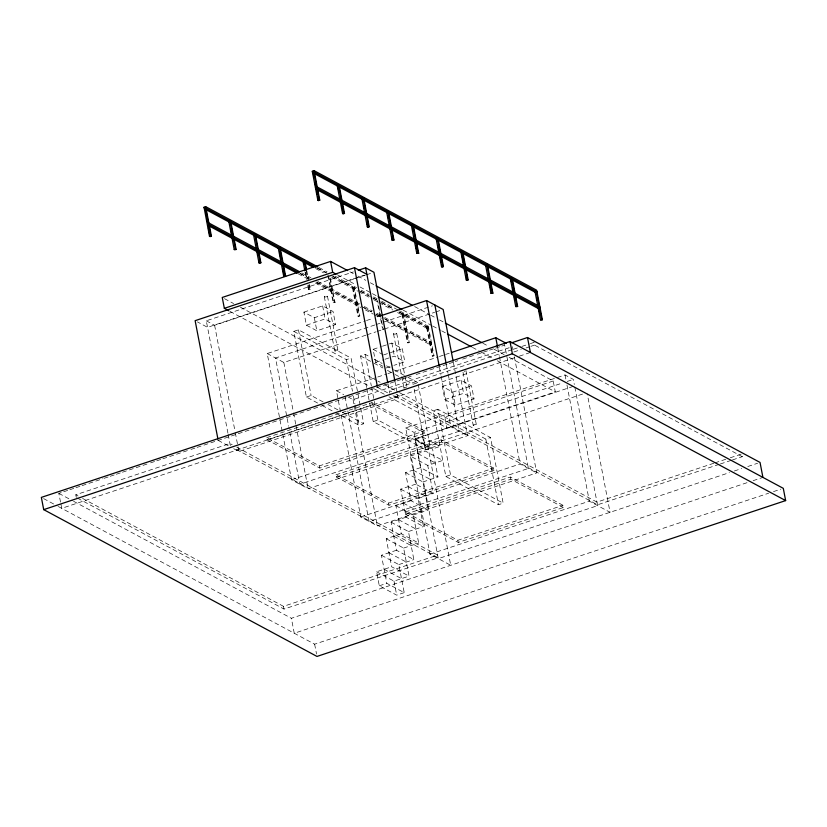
<?xml version="1.0" encoding="UTF-8"?>
<svg xmlns="http://www.w3.org/2000/svg" width="827" height="827" viewBox="0 0 827 827"><rect width="100%" height="100%" fill="white"/><g stroke="black" fill="none" stroke-linecap="round" stroke-linejoin="round"><path stroke-width="0.62" stroke-dasharray="4.13 3.1" d="M227.942 433.193L206.295 320.814L353.387 271.907M307.706 285.708L308.43 289.44L310.352 289.336L309.391 284.364M308.43 289.44L310.352 289.336M364.449 275.174L207.556 327.347L197.395 321.889M206.295 320.814L214.606 325.28L354.338 278.813M355.569 278.41L365.369 275.143M366.599 274.74L371.499 273.106M352.395 287.445L354.318 287.341L359.817 315.914L358.515 316.338L357.895 316.007L352.395 287.445L354.318 287.341M303.891 312.13L322.633 305.897L333.064 311.5L335.586 324.556L316.834 330.79L306.403 325.187L303.891 312.13L314.322 317.733L333.064 311.5M327.895 275.401L333.157 302.723L335.08 302.62L330.304 277.779M333.157 302.723L335.08 302.62M306.403 325.187L325.145 318.953L335.586 324.556M317.609 403.038L306.414 397.032L293.771 331.389L298.464 329.828L351.072 358.091L363.715 423.734L359.032 425.295L334.397 412.063M357.895 316.007L359.817 315.914M453.392 362.505L467.493 435.715L308.151 488.705L291.528 479.784L267.224 353.542L365.276 320.938M366.506 320.525L372.636 318.488M377.536 316.865L379.986 316.048M401.86 314.012L403.783 313.919L409.282 342.481L407.98 342.916L407.36 342.585L401.86 314.012L403.783 313.919M374.817 324.99L275.525 358.008L288.654 426.174M376.037 324.587L382.167 322.551M383.397 322.137L432.418 305.835M383.935 328.867L382.632 329.291L383.252 329.632L377.753 301.059L377.133 300.728L382.394 328.05M267.224 353.542L283.837 362.474L365.958 335.162M367.188 334.749L375.768 331.896M376.988 331.493L383.118 329.456M384.348 329.043L434.599 312.337M435.829 311.924L440.729 310.301M399.358 312.058L426.618 326.696L428.179 326.179L428.489 327.812L426.928 328.329L397.405 312.472M426.598 327.306L428.52 327.203L434.02 355.775L432.717 356.199L432.097 355.868L426.598 327.306L428.52 327.203M382.942 366.299L375.634 362.381L373.122 349.314L381.319 346.585M382.487 346.203L391.864 343.081L402.304 348.694L404.817 361.75L394.272 365.255M293.771 331.389L346.389 359.652L351.072 358.091M366.65 387.512L360.572 355.951L365.265 354.39L369.741 356.799M407.36 342.585L409.282 342.481M383.552 354.928L402.304 348.694M384.328 318.612L429.761 343.019L431.322 342.502L431.642 344.135L430.071 344.652L385.785 320.855M375.634 362.381L383.831 359.652M385.01 359.259L390.861 357.316M392.039 356.923L394.376 356.148L404.817 361.75M386.064 367.984L393.094 365.648M306.414 397.032L311.097 395.471L323.419 402.087M432.097 355.868L434.02 355.775M514.353 356.768L536.723 472.91L377.381 525.9L360.758 516.968L336.455 390.737L386.705 374.021M387.935 373.618L394.065 371.581M395.285 371.168L438.186 356.902M439.416 356.499L444.316 354.866M445.546 354.463L449.216 353.232M60.526 502.092L58.841 493.368L62.511 492.148M63.731 491.734L68.631 490.111M69.85 489.708L74.75 488.075M75.97 487.672L80.87 486.038M82.09 485.635L102.889 478.719M104.119 478.306L109.009 476.683M110.239 476.28L115.129 474.646M116.349 474.243L121.249 472.61M122.468 472.207L149.387 463.254M150.617 462.851L155.507 461.218M156.737 460.815L161.627 459.181M162.847 458.778L189.776 449.826M190.996 449.423L195.885 447.789M197.115 447.386L324.37 405.065M328.505 403.69L401.467 379.428M402.687 379.024L407.587 377.401M408.807 376.988L411.257 376.171M416.146 374.548L441.845 365.999M443.065 365.596L447.965 363.973M449.185 363.56L454.085 361.937M455.305 361.523L457.755 360.717M462.644 359.083L476.104 354.607M477.334 354.204L482.224 352.571M483.444 352.168L488.343 350.545M489.563 350.131L494.463 348.508M495.683 348.095L500.583 346.472M501.803 346.068L504.253 345.252M347.878 396.867L353.067 399.658L509.959 347.485M76.311 497.492L75.784 494.773L229.927 443.51L232.191 444.73M512.14 349.666L389.269 390.53L391.543 391.75M513.35 349.263L520.648 346.833M521.868 346.43L529.166 344.011M530.386 343.598L534.035 342.388L534.562 345.107L742.253 456.68L741.726 453.961L727.129 458.82M366.899 388.773L373.215 421.594L425.833 449.857L430.516 448.306L417.873 382.663L413.19 384.224L403.111 378.807M513.877 351.982L521.175 349.563M526.044 347.94L529.693 346.73M530.903 346.327L534.562 345.107M266.759 437.628L371.923 402.656L424.54 430.919L424.964 433.09L319.791 468.061L267.173 439.799L266.759 437.628L319.377 465.89L424.54 430.919M267.173 439.799L372.346 404.827L424.964 433.09M514.477 357.771L61.725 508.326L60.764 503.343M519.366 356.148L529.156 352.891M233.721 448.72L238.91 451.511L398.263 398.531L394.851 380.854M442.352 386.509L461.094 380.275L471.535 385.878L474.047 398.945L455.305 405.178L444.864 399.565L442.352 386.509L452.782 392.112L471.535 385.878M373.215 421.594L377.898 420.033L430.516 448.306M444.864 399.565L463.616 393.332L474.047 398.945M437.897 409.262L433.214 410.823L445.846 476.466L498.464 504.728L503.157 503.167L490.514 437.524L437.897 409.262L450.539 474.905L503.157 503.167M573.369 386.343L415.247 438.92L427.673 445.588L450.725 565.296L429.999 554.162L405.685 427.931L565.027 374.941L573.338 379.407L574.31 384.452M553.201 380.999L444.843 417.035L446.942 427.921L555.299 391.884L553.201 380.999L508.905 357.212M405.685 427.931L413.996 432.387L562.308 383.066M567.208 381.443L573.338 379.407M291.528 479.784L450.87 426.794L467.493 435.715M415.164 439.561L422.69 437.059L440.078 446.404L432.552 448.906L415.164 439.561L420.571 467.617L437.959 476.962L432.552 448.906M335.989 474.812L441.153 439.84L493.771 468.113L494.195 470.284L389.021 505.256L336.413 476.993L335.989 474.812L388.607 503.085L493.771 468.113M427.673 445.588L583.335 393.828M336.413 476.993L441.577 442.021L494.195 470.284M410.347 456.09L425.388 451.087L442.776 460.432L427.735 465.436L410.347 456.09L415.743 484.146L433.141 493.481L427.735 465.436M399.42 392.629L485.821 439.085L490.514 437.524M405.53 472.62L422.917 481.955L428.314 510.011L410.926 500.666L405.53 472.62L420.571 467.617M400.702 489.139L418.09 498.485L423.496 526.541L406.109 517.195L400.702 489.139L415.743 484.146M422.917 481.955L437.959 476.962M445.846 476.466L450.539 474.905M360.758 516.968L520.111 463.988L536.723 472.91M395.885 505.669L413.273 515.014L418.679 543.07L401.281 533.725L395.885 505.669L410.926 500.666M418.09 498.485L433.141 493.481M405.22 512.006L510.393 477.034L563.001 505.297L563.425 507.478L458.261 542.45L405.643 514.187L405.22 512.006L457.838 540.269L563.001 505.297M405.643 514.187L510.807 479.215L563.425 507.478M391.068 522.199L408.455 531.544L413.851 559.59L396.464 550.255L391.068 522.199L406.109 517.195M413.273 515.014L428.314 510.011M386.24 538.728L403.628 548.074L409.034 576.119L391.647 566.774L386.24 538.728L401.281 533.725M408.455 531.544L423.496 526.541M381.423 555.258L398.81 564.593L404.217 592.649L386.819 583.304L381.423 555.258L396.464 550.255M403.628 548.074L418.679 543.07M404.217 592.649L396.691 595.151L379.304 585.805L376.605 571.777L391.647 566.774M398.81 564.593L413.851 559.59M429.999 554.162L589.341 501.172L610.068 512.316L587.263 393.869M82.597 498.433L283.485 606.346L437.617 555.093L236.739 447.169M713.753 463.265L596.97 502.103L396.081 394.19M714.962 462.862L725.91 459.223M77.449 498.102L284.012 609.065L438.145 557.812L234.992 448.679M719.139 464.371L597.487 504.821L394.334 395.688M720.358 463.968L731.306 460.329M732.526 459.915L742.253 456.68M379.304 585.805L386.819 583.304M376.605 571.777L393.993 581.123L409.034 576.119M73.582 501.286L291.383 618.286L729.445 472.61M734.345 470.987L741.685 468.547M747.804 466.511L757.594 463.254M747.008 482.699L294.257 633.255L291.383 618.286M753.128 480.663L762.918 477.406M58.355 506.527L314.632 644.192L768.603 493.233M773.503 491.6L780.843 489.16M349.904 271.794L353.315 273.623M357.853 276.063L365.803 280.332M370.351 282.772L373.752 284.602M414.637 306.569L429.409 314.498M430.536 315.108L435.085 317.547M439.623 319.987L443.034 321.817M482.782 343.174L488.468 346.224M494.143 349.273L504.367 354.762M337.24 274.74L355.403 284.509M359.952 286.948L371.313 293.047M372.439 293.657L376.988 296.097M403.111 310.125L431.498 325.383M432.635 325.993L440.584 330.262M441.721 330.872L446.27 333.312M472.382 347.35L480.342 351.62M481.469 352.23L492.83 358.329M497.368 360.768L555.299 391.884M319.15 267.607L327.099 271.876M335.049 276.146L356.633 287.744M361.172 290.184L369.121 294.453M373.67 296.893L377.071 298.723M381.619 301.162L398.655 310.311M399.782 310.921L428.179 326.179M317.589 268.124L326.675 273.003M332.351 276.053L356.199 288.871M360.748 291.311L368.697 295.58M373.235 298.02L380.058 301.679M381.185 302.289L393.683 309.009M317.196 268.02L326.283 272.9M333.095 276.559L359.218 290.597M360.355 291.207L371.705 297.307M372.843 297.916L377.391 300.356M381.929 302.796L394.427 309.505M398.965 311.944L428.489 327.812M315.635 268.537L323.584 272.807M331.534 277.076L357.657 291.114M358.794 291.724L369.007 297.213M373.556 299.653L378.094 302.093M379.231 302.703L392.856 310.022M301.855 272.951L310.942 277.831M317.754 281.49L359.776 304.067M364.314 306.507L372.264 310.776M376.812 313.216L380.213 315.046M384.762 317.485L431.322 342.502M300.294 273.468L309.37 278.348M316.193 282.007L359.342 305.194M363.89 307.634L371.84 311.903M376.378 314.343L383.201 318.002M299.891 273.365L308.978 278.244M316.927 282.514L374.848 313.629M375.985 314.239L380.534 316.679M385.072 319.119L431.642 344.135M298.33 273.882L308.554 279.371M315.366 283.03L360.799 307.437M365.338 309.877L373.287 314.146M374.424 314.756L381.237 318.416M373.122 349.314L382.508 354.359M374.217 359.207L382.053 363.415M386.529 365.823L393.249 369.431M394.365 370.031L406.677 376.647M407.804 377.246L417.873 382.663M360.572 355.951L372.884 362.567M374.011 363.167L382.963 367.984M387.439 370.382L394.159 374M395.275 374.6L398.635 376.399M224.52 298.671L233.596 303.55M240.419 307.21L376.698 380.43M377.836 381.04L380.11 382.26M384.648 384.7L398.283 392.019M377.525 387.387L387.698 392.846M393.063 395.74L398.263 398.531M230.02 311.386L369.71 386.426M374.259 388.866L384.472 394.355M389.021 396.805L446.942 427.921M336.455 390.737L343.722 394.644M327.895 404.486L337.964 409.903M342.45 412.311L363.715 423.734M417.862 453.589L435.26 462.934M322.085 405.447L333.281 411.464M413.045 470.118L430.433 479.453M408.228 486.648L425.616 495.983M403.4 503.167L420.798 512.513M398.583 519.697L415.971 529.042M218.183 440.377L228.345 445.836M393.766 536.227L411.153 545.572M388.938 552.756L406.336 562.091M384.121 569.276L401.508 578.621M75.784 494.773L78.058 495.993M58.841 493.368L72.456 500.676M43.614 498.598L57.228 505.917M574.837 387.191L597.642 505.638L438.3 558.628L413.996 432.387M565.027 374.941L565.999 379.986M566.971 385.041L589.341 501.172M512.409 346.678L512.895 349.201M504.108 342.213L528.412 468.444L369.069 521.434L344.766 395.203M497.74 347.847L499.198 355.424M499.446 356.685L520.111 463.988M510.393 477.034L510.807 479.215M485.821 439.085L498.464 504.728M465.921 370.537L476.373 424.82A1.613 0.527 -10.9 0 1 473.892 425.647A1.613 0.527 -10.9 0 1 474.109 424.675A1.613 0.527 -10.9 0 1 476.373 424.82M463.006 372.253L473.209 425.274M461.094 380.275L463.616 393.332M452.782 392.112L455.305 405.178M446.301 364.345L447.996 373.184M448.244 374.445L459.181 431.26L299.839 484.24L288.902 427.435M439.447 367.457L440.905 375.034M441.153 376.295L450.87 426.794M427.9 326.872L433.4 355.434M427.218 327.637L432.717 356.199M426.618 326.696L426.928 328.329M429.761 343.019L430.071 344.652M441.153 439.84L441.577 442.021M457.838 540.269L458.261 542.45M403.162 313.588L408.662 342.151M402.48 314.353L407.98 342.916M414.162 389.269L425.833 449.857M422.69 437.059L425.388 451.087M396.691 333.343A1.613 0.527 -10.9 0 1 394.21 334.17A1.613 0.527 -10.9 0 1 394.427 333.209A1.613 0.527 -10.9 0 1 396.691 333.343L404.713 375.003M404.961 376.264L406.905 386.364M393.528 333.798L401.55 375.458M401.798 376.719L403.979 388.08M391.864 343.081L394.376 356.148M388.008 383.966L389.796 393.249M353.698 287.01L359.197 315.573M353.015 287.775L358.515 316.338M365.265 354.39L371.333 385.951M371.581 387.212L377.898 420.033M371.923 402.656L372.346 404.827M388.607 503.085L389.021 505.256M393.993 581.123L396.691 595.151M346.389 359.652L352.467 391.212M353.439 396.257L354.897 403.834M355.145 405.096L359.032 425.295M329.921 278.689L334.459 302.289M353.067 399.658L354.039 404.713M354.287 405.974L377.381 525.9M328.526 275.732L333.788 303.054M327.461 296.149A1.613 0.527 -10.9 0 1 324.98 296.976A1.613 0.527 -10.9 0 1 325.197 296.014A1.613 0.527 -10.9 0 1 327.461 296.149L337.912 350.431A1.613 0.527 -10.9 0 1 335.431 351.258A1.613 0.527 -10.9 0 1 335.648 350.297A1.613 0.527 -10.9 0 1 337.912 350.431M324.298 296.614L334.749 350.896M322.633 305.897L325.145 318.953M306.765 270.708L308.44 279.402M306.145 270.367L307.82 279.061M309.009 285.274L309.732 289.005M305.701 272.383L306.9 278.585M308.089 284.798L309.05 289.77M314.322 317.733L316.834 330.79M305.08 272.042L306.517 279.495M298.464 329.828L311.097 395.471M319.377 465.89L319.791 468.061M283.837 362.474L293.316 411.701M293.564 412.962L295.746 424.323M295.994 425.585L308.151 488.705M314.632 644.192L316.524 653.992M283.485 606.346L284.012 609.065M214.606 325.28L235.023 431.312M235.271 432.583L238.91 451.511M228.18 434.423L230.361 445.794M404.134 388.328A1.613 0.527 -10.9 0 1 404.537 387.625A1.613 0.527 -10.9 0 1 406.46 387.263M465.022 371.137A1.613 0.527 -10.9 0 1 464.216 371.323"/><path stroke-width="1.24" d="M318.013 266.997L205.582 206.595L204.021 207.112L209.489 236.284L210.12 236.625L211.423 236.191L205.913 207.618L203.99 207.722L204.61 208.053M512.575 280.095L535.286 292.303L536.847 291.776L536.537 290.143L313.929 170.569L312.368 171.086L312.689 172.719M312.348 171.685L314.27 171.592L319.77 200.155L318.467 200.589L317.847 200.258L312.348 171.685L312.968 172.026M209.489 236.284L211.423 236.191M317.847 200.258L319.77 200.155M228.728 221.005L234.227 249.578L236.15 249.475L230.65 220.912L230.03 220.571L235.53 249.144M337.085 184.979L342.585 213.542L344.508 213.438L339.008 184.876L338.388 184.545L343.887 213.108M236.15 249.475L234.227 249.578M342.585 213.542L344.508 213.438M387.853 211.112L386.55 211.547L392.05 240.119L393.972 240.016L388.473 211.454L387.853 211.112L393.352 239.685L393.972 240.016M254.085 234.63L253.465 234.299L258.965 262.862L260.887 262.759L255.388 234.196L254.757 233.865L260.267 262.428M361.812 198.263L367.312 226.825L369.235 226.732L363.735 198.16L363.115 197.829L368.615 226.402M258.965 262.862L260.887 262.759M367.312 226.825L369.235 226.732M278.813 247.914L278.192 247.583L283.692 276.146L285.615 276.053L280.115 247.48L279.495 247.149L284.995 275.711M392.05 240.119L393.352 239.685M283.692 276.146L285.615 276.053M347.629 270.574L330.593 261.415L222.246 297.451L224.344 308.337L228.883 310.776M224.344 308.337L332.692 272.3L336.103 274.13M366.899 274.357L354.473 267.679L195.131 320.669L217.946 439.116M358.287 270.274L365.637 267.824L373.949 272.29L394.851 380.854M411.277 224.841L416.787 253.403L418.71 253.3L413.2 224.737L412.58 224.406L418.08 252.969M418.71 253.3L416.787 253.403M436.015 238.124L441.515 266.687L443.437 266.594L437.938 238.021L437.318 237.69L442.817 266.253M441.515 266.687L443.437 266.594M464.092 268.796L466.252 279.981L468.175 279.877L462.675 251.315L462.055 250.974L467.555 279.547M466.252 279.981L468.175 279.877M381.216 315.635L426.567 300.552L443.179 309.484L453.144 361.244M488.829 282.09L490.98 293.265L492.902 293.161L487.403 264.599L486.783 264.268L492.282 292.83M492.902 293.161L490.98 293.265M513.567 295.373L515.717 306.548L517.64 306.455L512.14 277.882L511.52 277.552L517.02 306.114M517.64 306.455L515.717 306.548M539.99 308.099L317.392 188.515L317.072 186.892L539.68 306.466L539.99 308.099L538.429 308.626L316.968 189.652M538.294 308.657L540.455 319.842L542.378 319.739L536.868 291.176L536.247 290.835L541.747 319.408M542.378 319.739L540.455 319.842M451.666 352.426L495.797 337.747L506.186 343.329M510.011 341.541L41.35 497.389L43.707 509.628L316.989 656.431L785.65 500.593L783.293 488.343L510.011 341.541L512.368 353.78L785.65 500.593M511.593 342.812L527.502 337.519L760.044 462.438L762.918 477.406M43.707 509.628L512.368 353.78M536.847 291.776L314.25 172.192L313.929 170.569M313.826 173.329L510.3 278.875M376.027 285.822L412.373 305.349M445.308 323.037L481.645 342.564M378.125 296.707L401.974 309.515M447.397 333.922L471.256 346.74M316.059 267.41L205.892 208.228L205.582 206.595M205.468 209.355L313.361 267.317M299.581 271.732L208.724 222.918L209.035 224.551L298.754 272.755M208.611 225.678L297.193 273.272M536.764 297.813L537.24 300.304M539.163 310.239L539.638 312.72M534.945 291.269L537.819 306.176M527.502 337.519L530.386 352.488M511.076 279.557L511.551 282.048M512.75 288.251L513.226 290.742M514.425 296.945L514.901 299.436M510.218 277.986L513.081 292.892M490.411 287.393L490.887 289.874M485.48 264.702L488.354 279.598M495.797 337.747L497.503 346.585M462.324 256.711L463.523 262.924M466.397 277.831L466.873 280.312M460.753 251.408L463.616 266.315M436.635 238.455L437.111 240.946M438.31 247.149L438.786 249.64M439.985 255.843L441.184 262.056M441.659 264.537L442.135 267.028M434.878 305.018L446.053 363.084M426.567 300.552L439.209 366.196M412.621 228.893L413.097 231.384M415.971 246.281L416.446 248.772M387.884 215.609L388.37 218.09M389.558 224.303L390.044 226.784M391.957 236.729L392.432 239.21M363.87 206.047L364.345 208.528M367.219 223.435L367.932 227.167M365.637 267.824L387.77 382.725M354.473 267.679L377.288 386.126M337.705 185.31L338.656 190.282M341.53 205.179L342.006 207.67M342.481 210.151L343.205 213.873M313.65 171.261L319.15 199.824M330.593 261.415L332.692 272.3M313.443 174.507L313.929 176.988M315.118 183.201L316.317 189.414M316.793 191.895L317.279 194.376M317.754 196.867L318.467 200.589M315.511 187.409L315.831 189.042M306.528 269.468L304.853 260.774L304.233 260.433L306.145 270.367M303.55 261.198L304.026 263.689M302.93 260.867L304.843 270.801M279.536 251.646L280.725 257.848M282.886 269.033L284.312 276.476M257.187 250.777L257.673 253.258M259.099 260.712L259.585 263.193M230.785 228.79L231.984 235.002M205.292 207.288L210.792 235.85M206.771 219.238L207.246 221.719M208.445 227.932L209.634 234.134"/></g></svg>
